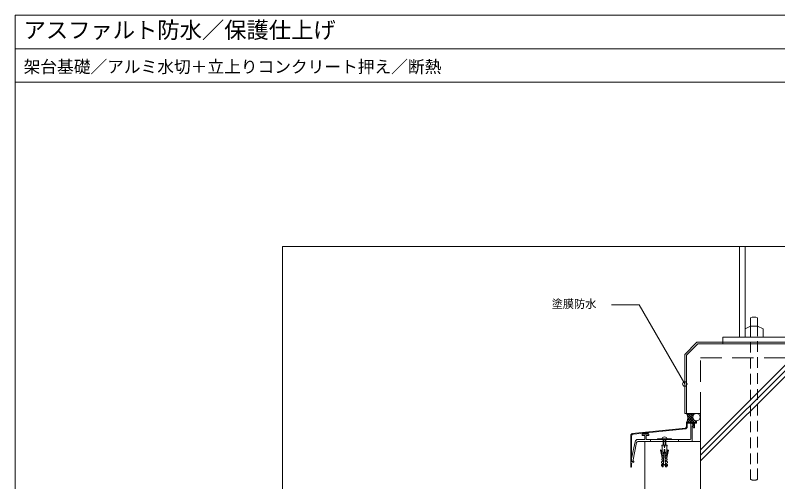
# Model space of a CAD drawing. Units: millimetres, scale not verified. Extents: x -1380 to 1380, y -955 to 955.
# Drawn here: x -1380 to -11, y 118 to 955 of the extents above; entities that cross this region are included whole.
import ezdxf
from ezdxf.enums import TextEntityAlignment as Align

# ---------------------------------------------------------------- set-up
doc = ezdxf.new("R2010")
doc.units = ezdxf.units.MM
doc.header["$LTSCALE"] = 3
doc.linetypes.add('USER1', pattern=[19.05, 12.7, -6.35])
doc.linetypes.add('USER2', pattern=[9.525, 6.35, -3.175])
for name, color, linetype, lineweight in [('0-0_0', 7, 'Continuous', 9), ('0-1_HATCH', 9, 'Continuous', 18), ('0-3_KUTAI', 3, 'Continuous', 18), ('0-4_BOUSUI', 1, 'Continuous', 18), ('0-5_MOJI', 7, 'Continuous', 18), ('0-7_KANAMONO_SCREW', 4, 'Continuous', 18), ('0-9_KANAMONO', 4, 'Continuous', 18), ('0-B_WAKU', 7, 'Continuous', 18), ('0-C_KASAGI', 150, 'Continuous', 18)]:
    doc.layers.add(name, color=color, linetype=linetype, lineweight=lineweight)
doc.styles.add('ＭＳ ゴシック', font='')
doc.styles.get('ＭＳ ゴシック').set_extended_font_data('MS Gothic')

msp = doc.modelspace()

# ---------------------------------------------------------------- linework, layer by layer
at = {"layer": '0-0_0', "lineweight": 18}
msp.add_line((-1379.979, 895.016), (1380.021, 895.016), dxfattribs=at)
msp.add_lwpolyline([(-899.979, -659.984), (900.021, -659.984), (900.021, 540.016), (-899.979, 540.016)], close=True, dxfattribs=at)
at = {"layer": '0-1_HATCH'}
for p, q in [((-149.979, 175.016), (40.021, 365.016)), ((-149.979, 165.016), (50.021, 365.016)), ((-149.979, 155.016), (60.021, 365.016))]:
    msp.add_line(p, q, dxfattribs=at)
at = {"layer": '0-3_KUTAI'}
msp.add_line((-149.979, 240.016), (-174.979, 240.016), dxfattribs=at)
for points in [[(-174.979, 240.016), (-174.979, 345.016), (-154.979, 365.016), (155.021, 365.016), (175.021, 345.016), (175.021, 240.016)], [(-899.979, -409.984), (-149.979, -409.984), (-149.979, 240.016)], [(-149.979, 190.016), (-249.979, 190.016), (-249.979, -284.984)]]:
    msp.add_lwpolyline(points, dxfattribs=at)
at = {"layer": '0-3_KUTAI', "linetype": 'USER1'}
msp.add_lwpolyline([(-149.979, 240.016), (-149.979, 340.016), (150.021, 340.016), (150.021, 240.016)], dxfattribs=at)
at = {"layer": '0-4_BOUSUI'}
for p, q in [((-177.979, 240.016), (-174.979, 240.016)), ((-173.657, 237.224), (-170.867, 240.014)), ((-173.395, 224.016), (-163.457, 233.953)), ((-161.002, 224.016), (-173.389, 236.402)), ((-173.09, 228.81), (-161.89, 240.011)), ((-172.832, 233.558), (-166.378, 240.012)), ((-162.321, 229.824), (-172.511, 240.015)), ((-163.24, 235.234), (-168.019, 240.013)), ((-161.597, 238.08), (-163.527, 240.011)), ((-158.78, 239.754), (-159.036, 240.009)), ((-157.417, 239.994), (-157.402, 240.009)), ((-174.473, 224.016), (-174.792, 224.335)), ((-169.982, 224.016), (-173.437, 227.47)), ((-165.492, 224.016), (-172.772, 231.295)), ((-168.905, 224.016), (-162.62, 230.3)), ((-164.415, 224.016), (-160.421, 228.01)), ((-158.779, 226.283), (-160.67, 228.174)), ((-159.925, 224.016), (-158.779, 225.161))]:
    msp.add_line(p, q, dxfattribs=at)
msp.add_lwpolyline([(-177.979, 240.016), (-177.979, 346.258), (-156.222, 368.016), (156.264, 368.016), (178.021, 346.258), (178.021, 240.016)], dxfattribs=at)
msp.add_circle((-156.979, 233.516), 6.493, dxfattribs=at)
msp.add_arc((-188.259, 232.016), 15.503, 328.93423, 31.06577, dxfattribs=at)
at = {"layer": '0-5_MOJI'}
msp.add_lwpolyline([(-309.933, 435.086), (-259.933, 435.086), (-177.979, 293.137)], dxfattribs=at)
msp.add_circle((-177.979, 293.137), 4, dxfattribs=at)
at = {"layer": '0-7_KANAMONO_SCREW'}
for p, q in [((-217.071, 194.507), (-217.071, 183.451)), ((-216.071, 194.507), (-216.071, 183.451)), ((-213.071, 194.507), (-213.071, 183.451)), ((-212.071, 194.507), (-212.071, 183.451)), ((-218.579, 178.451), (-218.579, 183.451)), ((-215.579, 183.451), (-214.579, 178.451)), ((-213.579, 183.451), (-214.579, 178.451)), ((-214.579, 178.451), (-214.579, 183.451)), ((-210.579, 178.451), (-210.579, 183.451)), ((-220.092, 146.674), (-216.597, 146.49)), ((-209.066, 146.674), (-212.561, 146.49))]:
    msp.add_line(p, q, dxfattribs=at)
msp.add_lwpolyline([(-227.079, 194.516), (-202.079, 194.516), (-202.079, 193.516), (-227.079, 193.516)], close=True, dxfattribs=at)
for points in [[(-219.83, 151.667), (-217.885, 150.563), (-217.99, 148.566), (-219.987, 148.671), (-220.092, 146.674), (-218.199, 144.572), (-216.701, 144.493), (-215.079, 175.451), (-214.579, 175.451), (-214.079, 175.451), (-212.457, 144.493), (-210.959, 144.572), (-209.066, 146.674), (-209.171, 148.671), (-211.168, 148.566), (-211.273, 150.563), (-209.328, 151.667), (-209.432, 153.664), (-211.43, 153.559), (-211.534, 155.557), (-209.589, 156.66), (-209.694, 158.657), (-211.691, 158.552), (-211.796, 160.55), (-209.851, 161.653), (-209.956, 163.65), (-211.953, 163.546), (-212.058, 165.543), (-210.113, 166.646), (-210.217, 168.643), (-212.215, 168.539), (-212.319, 170.536), (-210.579, 171.451), (-210.579, 175.451), (-210.579, 178.451), (-209.579, 183.451), (-214.579, 183.451), (-219.579, 183.451), (-218.579, 178.451), (-218.579, 175.451)], [(-219.202, 163.65), (-220.699, 168.65), (-221.589, 173.993)], [(-220.603, 174.157), (-219.685, 168.65), (-218.139, 163.595)], [(-218.579, 175.451), (-218.579, 171.451), (-216.839, 170.536), (-216.943, 168.539), (-218.941, 168.643), (-219.045, 166.646), (-217.1, 165.543), (-217.205, 163.546), (-219.202, 163.65), (-219.307, 161.653), (-217.362, 160.55), (-217.467, 158.552), (-219.464, 158.657), (-219.569, 156.66), (-217.624, 155.557), (-217.728, 153.559), (-219.726, 153.664), (-219.83, 151.667)], [(-208.555, 174.157), (-209.473, 168.65), (-211.018, 163.595)], [(-209.956, 163.65), (-208.459, 168.65), (-207.569, 173.993)], [(-212.71, 149.32), (-214.579, 147.51), (-216.448, 149.32)]]:
    msp.add_lwpolyline(points, dxfattribs=at)
for centre, radius, start, end in [((-216.082, 194.387), 3, 128.61458, 177.54109), ((-214.579, 192.516), 5.4, 51.3178, 128.6822), ((-213.076, 194.387), 3, 2.45891, 51.38542), ((-221.096, 174.075), 0.5, 9.46232, 189.46231), ((-208.062, 174.075), 0.5, 350.53769, 170.53768)]:
    msp.add_arc(centre, radius, start, end, dxfattribs=at)
at = {"layer": '0-9_KANAMONO'}
for p, q in [((-79.979, 377.016), (-79.979, 540.016)), ((-69.979, 377.016), (-69.979, 540.016)), ((-59.979, 412.016), (-59.979, 397.016)), ((-47.479, 397.016), (-47.479, 412.016))]:
    msp.add_line(p, q, dxfattribs=at)
at = {"layer": '0-9_KANAMONO', "linetype": 'USER2'}
for p, q in [((-59.979, 397.016), (-59.979, 122.016)), ((-47.479, 122.016), (-47.479, 397.016))]:
    msp.add_line(p, q, dxfattribs=at)
at = {"layer": '0-9_KANAMONO'}
for points in [[(-69.979, 377.016), (-69.979, 392.016), (-59.979, 397.016), (-47.479, 397.016), (-37.479, 392.016), (-37.479, 377.016)], [(-109.979, 377.016), (110.021, 377.016), (110.021, 365.016), (-109.979, 365.016)]]:
    msp.add_lwpolyline(points, close=True, dxfattribs=at)
msp.add_arc((-53.729, 395.959), 17.23, 68.7317, 111.2683, dxfattribs=at)
at = {"layer": '0-9_KANAMONO', "linetype": 'USER2'}
msp.add_arc((-53.729, 131.397), 11.273, 236.32741, 303.67259, dxfattribs=at)
at = {"layer": '0-B_WAKU'}
for points in [[(1380.021, 835.016), (-1379.979, 835.016), (-1379.979, 955.016), (1380.021, 955.016)], [(-1379.979, -954.984), (1380.021, -954.984), (1380.021, 955.016), (-1379.979, 955.016)]]:
    msp.add_lwpolyline(points, close=True, dxfattribs=at)
at = {"layer": '0-C_KASAGI'}
for p, q in [((-167.079, 222.016), (-167.079, 195.016)), ((-165.879, 222.516), (-166.579, 222.516)), ((-162.704, 218.297), (-164.051, 221.328)), ((-252.64, 202.816), (-250.131, 205.324)), ((-251.517, 202.816), (-248.881, 205.452)), ((-250.395, 202.816), (-247.631, 205.58)), ((-249.272, 202.816), (-246.381, 205.707)), ((-248.15, 202.816), (-245.131, 205.835)), ((-247.027, 202.816), (-243.881, 205.962)), ((-163.872, 216.805), (-162.227, 214.338)), ((-161.811, 214.116), (-161.279, 214.116)), ((-250.079, 193.516), (-262.492, 193.516)), ((-254.579, 202.316), (-254.579, 201.316)), ((-243.079, 202.816), (-254.079, 202.816)), ((-254.079, 200.816), (-250.079, 200.816)), ((-253.579, 202.999), (-251.381, 205.197)), ((-253.579, 204.122), (-252.631, 205.069)), ((-249.579, 200.316), (-249.579, 194.016)), ((-247.579, 194.016), (-247.579, 200.316)), ((-247.079, 200.816), (-243.079, 200.816)), ((-245.905, 202.816), (-243.579, 205.141)), ((-244.782, 202.816), (-243.579, 204.019)), ((-243.66, 202.816), (-243.579, 202.896)), ((-242.579, 201.316), (-242.579, 202.316)), ((-239.579, 190.016), (-239.579, 193.516)), ((-189.579, 190.016), (-189.579, 193.516)), ((-271.503, 154.161), (-264.634, 188.013)), ((-273.044, 154.053), (-271.503, 154.161)), ((-269.579, 153.39), (-269.579, 153.759)), ((-274.479, 144.016), (-274.079, 144.016))]:
    msp.add_line(p, q, dxfattribs=at)
for points in [[(-159.079, 224.016), (-174.979, 224.016), (-174.979, 216.016), (-176.979, 214.016), (-272.752, 204.243), (-274.979, 202.016), (-274.979, 144.516)], [(-270.434, 203.072), (-176.341, 212.673), (-173.779, 215.236), (-173.779, 222.616), (-162.079, 222.616), (-162.079, 217.116), (-163.705, 217.116)], [(-160.779, 214.616), (-160.779, 222.616), (-157.479, 222.616)], [(-156.979, 223.116), (-156.979, 227.016), (-158.779, 227.016), (-158.779, 224.316)], [(-262.184, 190.016), (-164.579, 190.016), (-164.579, 218.016), (-162.887, 218.016)], [(-270.114, 154.258), (-273.579, 154.016), (-273.579, 199.59)], [(-168.579, 193.516), (-214.079, 193.516), (-214.579, 193.016), (-215.079, 193.516), (-247.079, 193.516)], [(-267.392, 189.51), (-273.579, 159.016), (-273.579, 154.552)], [(-273.579, 144.516), (-273.579, 151.016), (-270.622, 151.962)]]:
    msp.add_lwpolyline(points, dxfattribs=at)
msp.add_lwpolyline([(-253.579, 202.816), (-243.579, 202.816), (-243.579, 205.993), (-253.579, 204.973)], close=True, dxfattribs=at)
for centre, radius, start, end in [((-166.579, 222.016), 0.5, 90, 180), ((-165.879, 220.516), 2, 23.96249, 90), ((-159.079, 224.316), 0.3, 270, 0), ((-157.479, 223.116), 0.5, 270, 0), ((-163.705, 216.916), 0.2, 90, 213.69007), ((-162.887, 218.216), 0.2, 270, 23.96249), ((-161.811, 214.616), 0.5, 213.69007, 270), ((-161.279, 214.616), 0.5, 270, 0), ((-270.079, 199.59), 3.5, 95.82634, 180), ((-262.492, 188.516), 5, 90, 168.53047), ((-254.079, 202.316), 0.5, 90, 180), ((-254.079, 201.316), 0.5, 180, 270), ((-250.079, 200.316), 0.5, 0, 90), ((-250.079, 194.016), 0.5, 270, 0), ((-247.079, 200.316), 0.5, 90, 180), ((-247.079, 194.016), 0.5, 180, 270), ((-243.079, 202.316), 0.5, 0, 90), ((-243.079, 201.316), 0.5, 270, 0), ((-168.579, 195.016), 1.5, 270, 0), ((-262.184, 187.516), 2.5, 90, 168.53047), ((-273.079, 154.552), 0.5, 180, 274), ((-271.079, 153.39), 1.5, 287.74087, 360), ((-270.079, 153.759), 0.5, 0, 94), ((-274.479, 144.516), 0.5, 180, 270), ((-274.079, 144.516), 0.5, 270, 0)]:
    msp.add_arc(centre, radius, start, end, dxfattribs=at)

# ---------------------------------------------------------------- texts
at = {"layer": '0-5_MOJI', "style": 'ＭＳ ゴシック'}
msp.add_text('塗膜防水', height=14.66, dxfattribs=at).set_placement((-416.893, 425.086), align=Align.BOTTOM_LEFT)
at = {"layer": '0-B_WAKU', "style": 'ＭＳ ゴシック'}
for s, height, p in [('アスファルト防水／保護仕上げ', 29.33, (-1364.979, 905.016)), ('架台基礎／アルミ水切＋立上りコンクリート押え／断熱', 21.99, (-1364.979, 845.016))]:
    msp.add_text(s, height=height, dxfattribs=at).set_placement(p, align=Align.BOTTOM_LEFT)

doc.saveas('drawing.dxf')
